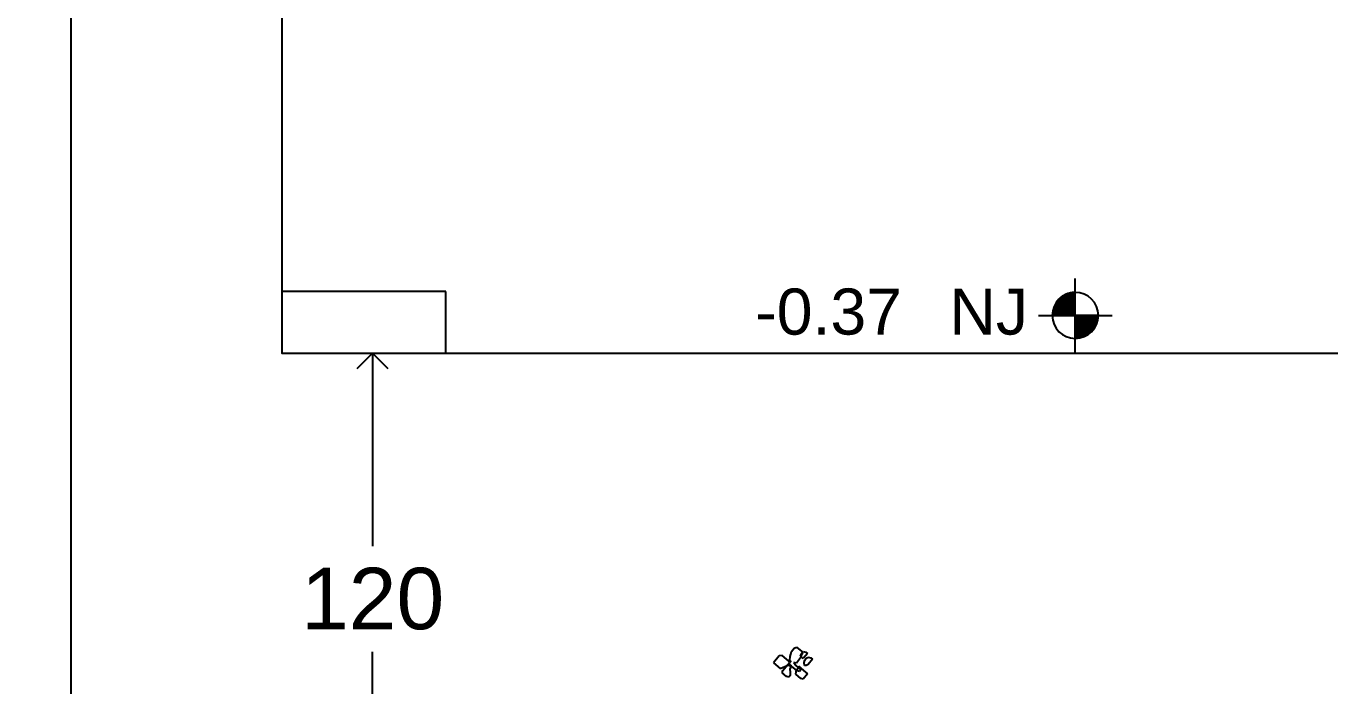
# Model space of a CAD drawing. Header units: metres. Extents: x 231 to 394, y -324 to -29.
# Drawn here: x 271.65 to 274.831, y -77.684 to -76.074 of the extents above; entities that cross this region are included whole.
import ezdxf
from ezdxf.enums import TextEntityAlignment as Align

# ---------------------------------------------------------------- set-up
doc = ezdxf.new("R2010")
doc.units = ezdxf.units.M
doc.header["$PDMODE"] = 35
for name, color, linetype in [('A-ACABADOS PISOS', 1, 'Continuous'), ('A-PISO', 30, 'Continuous'), ('AR-01-REC$0$A-EXTERIOR', 8, 'Continuous'), ('AR-01-REC$0$A-JARDIN', 8, 'Continuous'), ('AR-01-REC$0$A-TEXTOS', 8, 'Continuous'), ('AR-01-REC$0$Ar-Area', 8, 'Continuous'), ('AR-01-REC$0$Ar-Niveles', 8, 'Continuous'), ('AR-01-REC$0$Ar-Texto', 8, 'Continuous')]:
    doc.layers.add(name, color=color, linetype=linetype)
doc.styles.add('Anot_Arial', font='arial.ttf')
doc.styles.add('AR-01-REC$0$Anot_Arial', font='arial.ttf')
doc.dimstyles.new('DETALLE DE CAMBIOS', dxfattribs={"dimscale": 1.5, "dimtxt": 0.1, "dimasz": 0.05, "dimexe": 0.18, "dimexo": 0.0625, "dimgap": 0.035, "dimtad": 0, "dimtih": 1, "dimtoh": 1, "dimdec": 0, "dimlfac": 100, "dimzin": 0, "dimdsep": 46, "dimtxsty": 'Anot_Arial', "dimblk": 'OPEN90', "dimcen": 0.09, "dimse1": 1, "dimse2": 1, "dimclrd": 1, "dimclre": 4, "dimclrt": 1, "dimadec": 0, "dimazin": 0, "dimtfac": 1, "dimtdec": 0, "dimtix": 1, "dimtofl": 0, "dimtmove": 0, "dimatfit": 3, "dimldrblk": 'OPEN90', "dimfxl": 1, "dimtolj": 1, "dimtzin": 0, "dimarcsym": 0})
pattern_1 = [(0, (-2.923953, -1.1144057), (0, 0.0025), [])]

# ---------------------------------------------------------------- blocks, each defined once
blk = doc.blocks.new('AR-01-REC$0$ARBOL-03')
for p, q in [((-0.5087, 0.7292), (-0.5033, 0.7346)), ((-0.5033, 0.7346), (-0.4816, 0.7346)), ((-0.4816, 0.7346), (-0.4816, 0.7129)), ((-0.5413, 0.7183), (-0.5468, 0.7156)), ((-0.5468, 0.7156), (-0.5468, 0.6993)), ((-0.5305, 0.7183), (-0.5413, 0.7183)), ((-0.525, 0.7156), (-0.5305, 0.7183)), ((-0.5196, 0.7129), (-0.525, 0.7156)), ((-0.5115, 0.7075), (-0.5196, 0.7129)), ((-0.5115, 0.702), (-0.5115, 0.7075)), ((-0.5087, 0.702), (-0.5087, 0.7292)), ((-0.4979, 0.7047), (-0.506, 0.7047)), ((-0.5033, 0.6776), (-0.5033, 0.702)), ((-0.5033, 0.702), (-0.5033, 0.6966)), ((-0.4816, 0.7047), (-0.5006, 0.7047)), ((-0.5006, 0.7047), (-0.5006, 0.6993)), ((-0.4924, 0.7075), (-0.4979, 0.7047)), ((-0.4816, 0.7129), (-0.4924, 0.7075)), ((-0.4762, 0.702), (-0.4816, 0.7047)), ((-0.4762, 0.6885), (-0.4762, 0.702)), ((-0.5495, 0.6966), (-0.5522, 0.6912)), ((-0.5522, 0.6912), (-0.5522, 0.6857)), ((-0.5522, 0.6857), (-0.5359, 0.6857)), ((-0.5386, 0.6966), (-0.5495, 0.6966)), ((-0.5468, 0.6776), (-0.5495, 0.6722)), ((-0.5495, 0.6722), (-0.5495, 0.6667)), ((-0.5468, 0.6993), (-0.544, 0.6939)), ((-0.5413, 0.6803), (-0.5468, 0.6776)), ((-0.544, 0.6939), (-0.5386, 0.6939)), ((-0.5359, 0.6803), (-0.5413, 0.6803)), ((-0.5359, 0.6912), (-0.5386, 0.6966)), ((-0.5386, 0.6939), (-0.5332, 0.6912)), ((-0.5359, 0.6857), (-0.5359, 0.6912)), ((-0.5305, 0.6776), (-0.5359, 0.6803)), ((-0.5332, 0.6912), (-0.5169, 0.6912)), ((-0.5332, 0.6667), (-0.5277, 0.6695)), ((-0.525, 0.6722), (-0.5305, 0.6776)), ((-0.5277, 0.6695), (-0.525, 0.6722)), ((-0.5169, 0.6912), (-0.5142, 0.6966)), ((-0.506, 0.6803), (-0.5169, 0.6803)), ((-0.5142, 0.6966), (-0.5115, 0.6885)), ((-0.5142, 0.6803), (-0.5142, 0.6532)), ((-0.5115, 0.6885), (-0.5115, 0.6722)), ((-0.5115, 0.6722), (-0.506, 0.6722)), ((-0.5006, 0.6776), (-0.506, 0.6803)), ((-0.506, 0.6722), (-0.5033, 0.6776)), ((-0.5033, 0.6966), (-0.4952, 0.6939)), ((-0.4952, 0.6749), (-0.5006, 0.6776)), ((-0.4952, 0.6939), (-0.4897, 0.6885)), ((-0.4952, 0.6586), (-0.4952, 0.6749)), ((-0.4897, 0.6885), (-0.4843, 0.683)), ((-0.4843, 0.683), (-0.4789, 0.683)), ((-0.4789, 0.683), (-0.4762, 0.6885)), ((-0.5495, 0.6667), (-0.5332, 0.6667)), ((-0.5142, 0.6532), (-0.4979, 0.6532)), ((-0.4979, 0.6532), (-0.4952, 0.6586))]:
    blk.add_line(p, q)
blk = doc.blocks.new('*U28')
at = {"layer": 'AR-01-REC$0$Ar-Niveles'}
h = blk.add_hatch(dxfattribs=at)
h.set_pattern_fill('_USER', color=256, scale=0.0025, style=0, pattern_type=0)
h.set_pattern_definition(pattern_1)
h.paths.add_polyline_path([(-2.549, -0.364), (-2.549, -0.739), (-2.174, -0.739, 0.414214)])
h = blk.add_hatch(dxfattribs=at)
h.set_pattern_fill('_USER', color=256, scale=0.0025, style=0, pattern_type=0)
h.set_pattern_definition(pattern_1)
h.paths.add_polyline_path([(-2.549, -0.364), (-2.549, -0.739), (-2.174, -0.739, 0.414214)])
h = blk.add_hatch(dxfattribs=at)
h.set_pattern_fill('_USER', color=256, scale=0.0025, style=0, pattern_type=0)
h.set_pattern_definition([(0, (-2.923953, -1.1144057), (0, 0.0025), [])])
h.paths.add_polyline_path([(-2.549, -0.739), (-2.924, -0.739, 0.414214), (-2.549, -1.114)])
for p, q in [((-2.549, -1.339), (-2.549, -0.139)), ((-1.949, -0.739), (-3.149, -0.739))]:
    blk.add_line(p, q, dxfattribs=at)
blk.add_circle((-2.549, -0.739), 0.375, dxfattribs=at)
at = {"layer": 'AR-01-REC$0$Ar-Area', "style": 'AR-01-REC$0$Anot_Arial', "flags": 1}
blk.add_attdef('ESP_AREA', text='', height=0.75, dxfattribs=at).set_placement((0, -2.5), align=Align.BOTTOM_CENTER)
at = {"layer": 'AR-01-REC$0$Ar-Niveles', "style": 'AR-01-REC$0$Anot_Arial'}
for tag, p in [('NIV_TIPO', (-1.78, -1.052)), ('VAL_NIV', (0.283, -1.052))]:
    blk.add_attdef(tag, p, '', height=0.75, dxfattribs=at)
at = {"layer": 'AR-01-REC$0$Ar-Texto', "style": 'AR-01-REC$0$Anot_Arial'}
for tag, p in [('ID_ESP01', (0, 1.5)), ('ID_ESP02', (0, 0))]:
    blk.add_attdef(tag, text='', height=1, dxfattribs=at).set_placement(p, align=Align.BOTTOM_CENTER)
blk = doc.blocks.new('_Open90')
at = {"color": 0, "linetype": 'ByBlock', "lineweight": -2}
for p, q in [((-0.5, 0.5), (0, 0)), ((0, 0), (-1, 0)), ((0, 0), (-0.5, -0.5))]:
    blk.add_line(p, q, dxfattribs=at)
blk = doc.blocks.new('*D119')
at = {"layer": 'A-PISO', "color": 1, "lineweight": -2, "ltscale": 100, "transparency": 16777216}
for p, q in [((272.4951, -76.9472), (272.4951, -77.3432)), ((272.4951, -77.9973), (272.4951, -77.6013))]:
    blk.add_line(p, q, dxfattribs=at)
at = {"layer": 'Defpoints', "color": 0, "ltscale": 100, "transparency": 16777216}
for p in [(272.2735, -76.8722), (272.2735, -78.0723), (272.4951, -78.0723)]:
    blk.add_point(p, dxfattribs=at)
at = {"layer": 'A-PISO', "color": 1, "lineweight": -2, "ltscale": 100, "transparency": 16777216, "xscale": 0.07500000000000001, "yscale": 0.07500000000000001, "zscale": 0.07500000000000001}
for p, rotation in [((272.4951, -76.8722), 90), ((272.4951, -78.0723), 270)]:
    blk.add_blockref('_Open90', p, dxfattribs=dict(at, rotation=rotation))
at = {"layer": 'A-PISO', "color": 1, "ltscale": 100, "transparency": 16777216, "insert": (272.4951, -77.4722), "char_height": 0.15, "attachment_point": 5, "style": 'Anot_Arial'}
blk.add_mtext('\\A1;120', dxfattribs=at)

msp = doc.modelspace()

# ---------------------------------------------------------------- linework, layer by layer
at = {"layer": 'A-ACABADOS PISOS'}
msp.add_lwpolyline([(271.7596, -55.2089), (293.173, -55.2089), (293.173, -86.2648), (271.7596, -86.2648)], close=True, dxfattribs=at)
at = {"layer": 'A-PISO', "ltscale": 100}
msp.add_circle((268.4684, -66.1867), 37.5515, dxfattribs=at)
at = {"layer": 'AR-01-REC$0$A-EXTERIOR'}
msp.add_lwpolyline([(275.1735, -72.2723), (272.2735, -72.2723), (272.2735, -76.8722), (274.9935, -76.8722), (274.9935, -76.8722)], dxfattribs=at)
at = {"layer": 'AR-01-REC$0$A-EXTERIOR', "color": 8, "linetype": 'Continuous'}
msp.add_lwpolyline([(272.6735, -76.7222), (272.2735, -76.7222), (272.2735, -76.8722), (272.6735, -76.8722)], close=True, dxfattribs=at)

# ---------------------------------------------------------------- block references
at = {"layer": 'AR-01-REC$0$A-JARDIN', "xscale": -1, "rotation": 49.86264959063404}
msp.add_blockref('AR-01-REC$0$ARBOL-03', (273.7242, -78.4694), dxfattribs=at)
at = {"layer": 'AR-01-REC$0$A-TEXTOS'}
ref = msp.add_blockref('*U28', (273.8272, -76.6694), dxfattribs=dict(at, xscale=-0.15, yscale=0.15, zscale=0.15))
ref.add_attrib('NIV_TIPO', 'NJ', (273.9023, -76.8271), dxfattribs={"layer": 'AR-01-REC$0$Ar-Niveles', "height": 0.1125, "style": 'AR-01-REC$0$Anot_Arial'})
ref.add_attrib('VAL_NIV', '-0.37', (273.4287, -76.8271), dxfattribs={"layer": 'AR-01-REC$0$Ar-Niveles', "height": 0.1125, "style": 'AR-01-REC$0$Anot_Arial'})

# ---------------------------------------------------------------- dimensions: what is measured, and where the dimension line sits
at = {"layer": 'A-PISO', "ltscale": 100}
dim = msp.add_linear_dim(base=(272.4951, -78.0723), p1=(272.2735, -76.8722), p2=(272.2735, -78.0723), angle=90, dimstyle='DETALLE DE CAMBIOS', dxfattribs=at)
dim.commit()
dim.dimension.update_dxf_attribs({"geometry": '*D119', "text_midpoint": (272.4951, -77.4722)})

doc.saveas('drawing.dxf')
